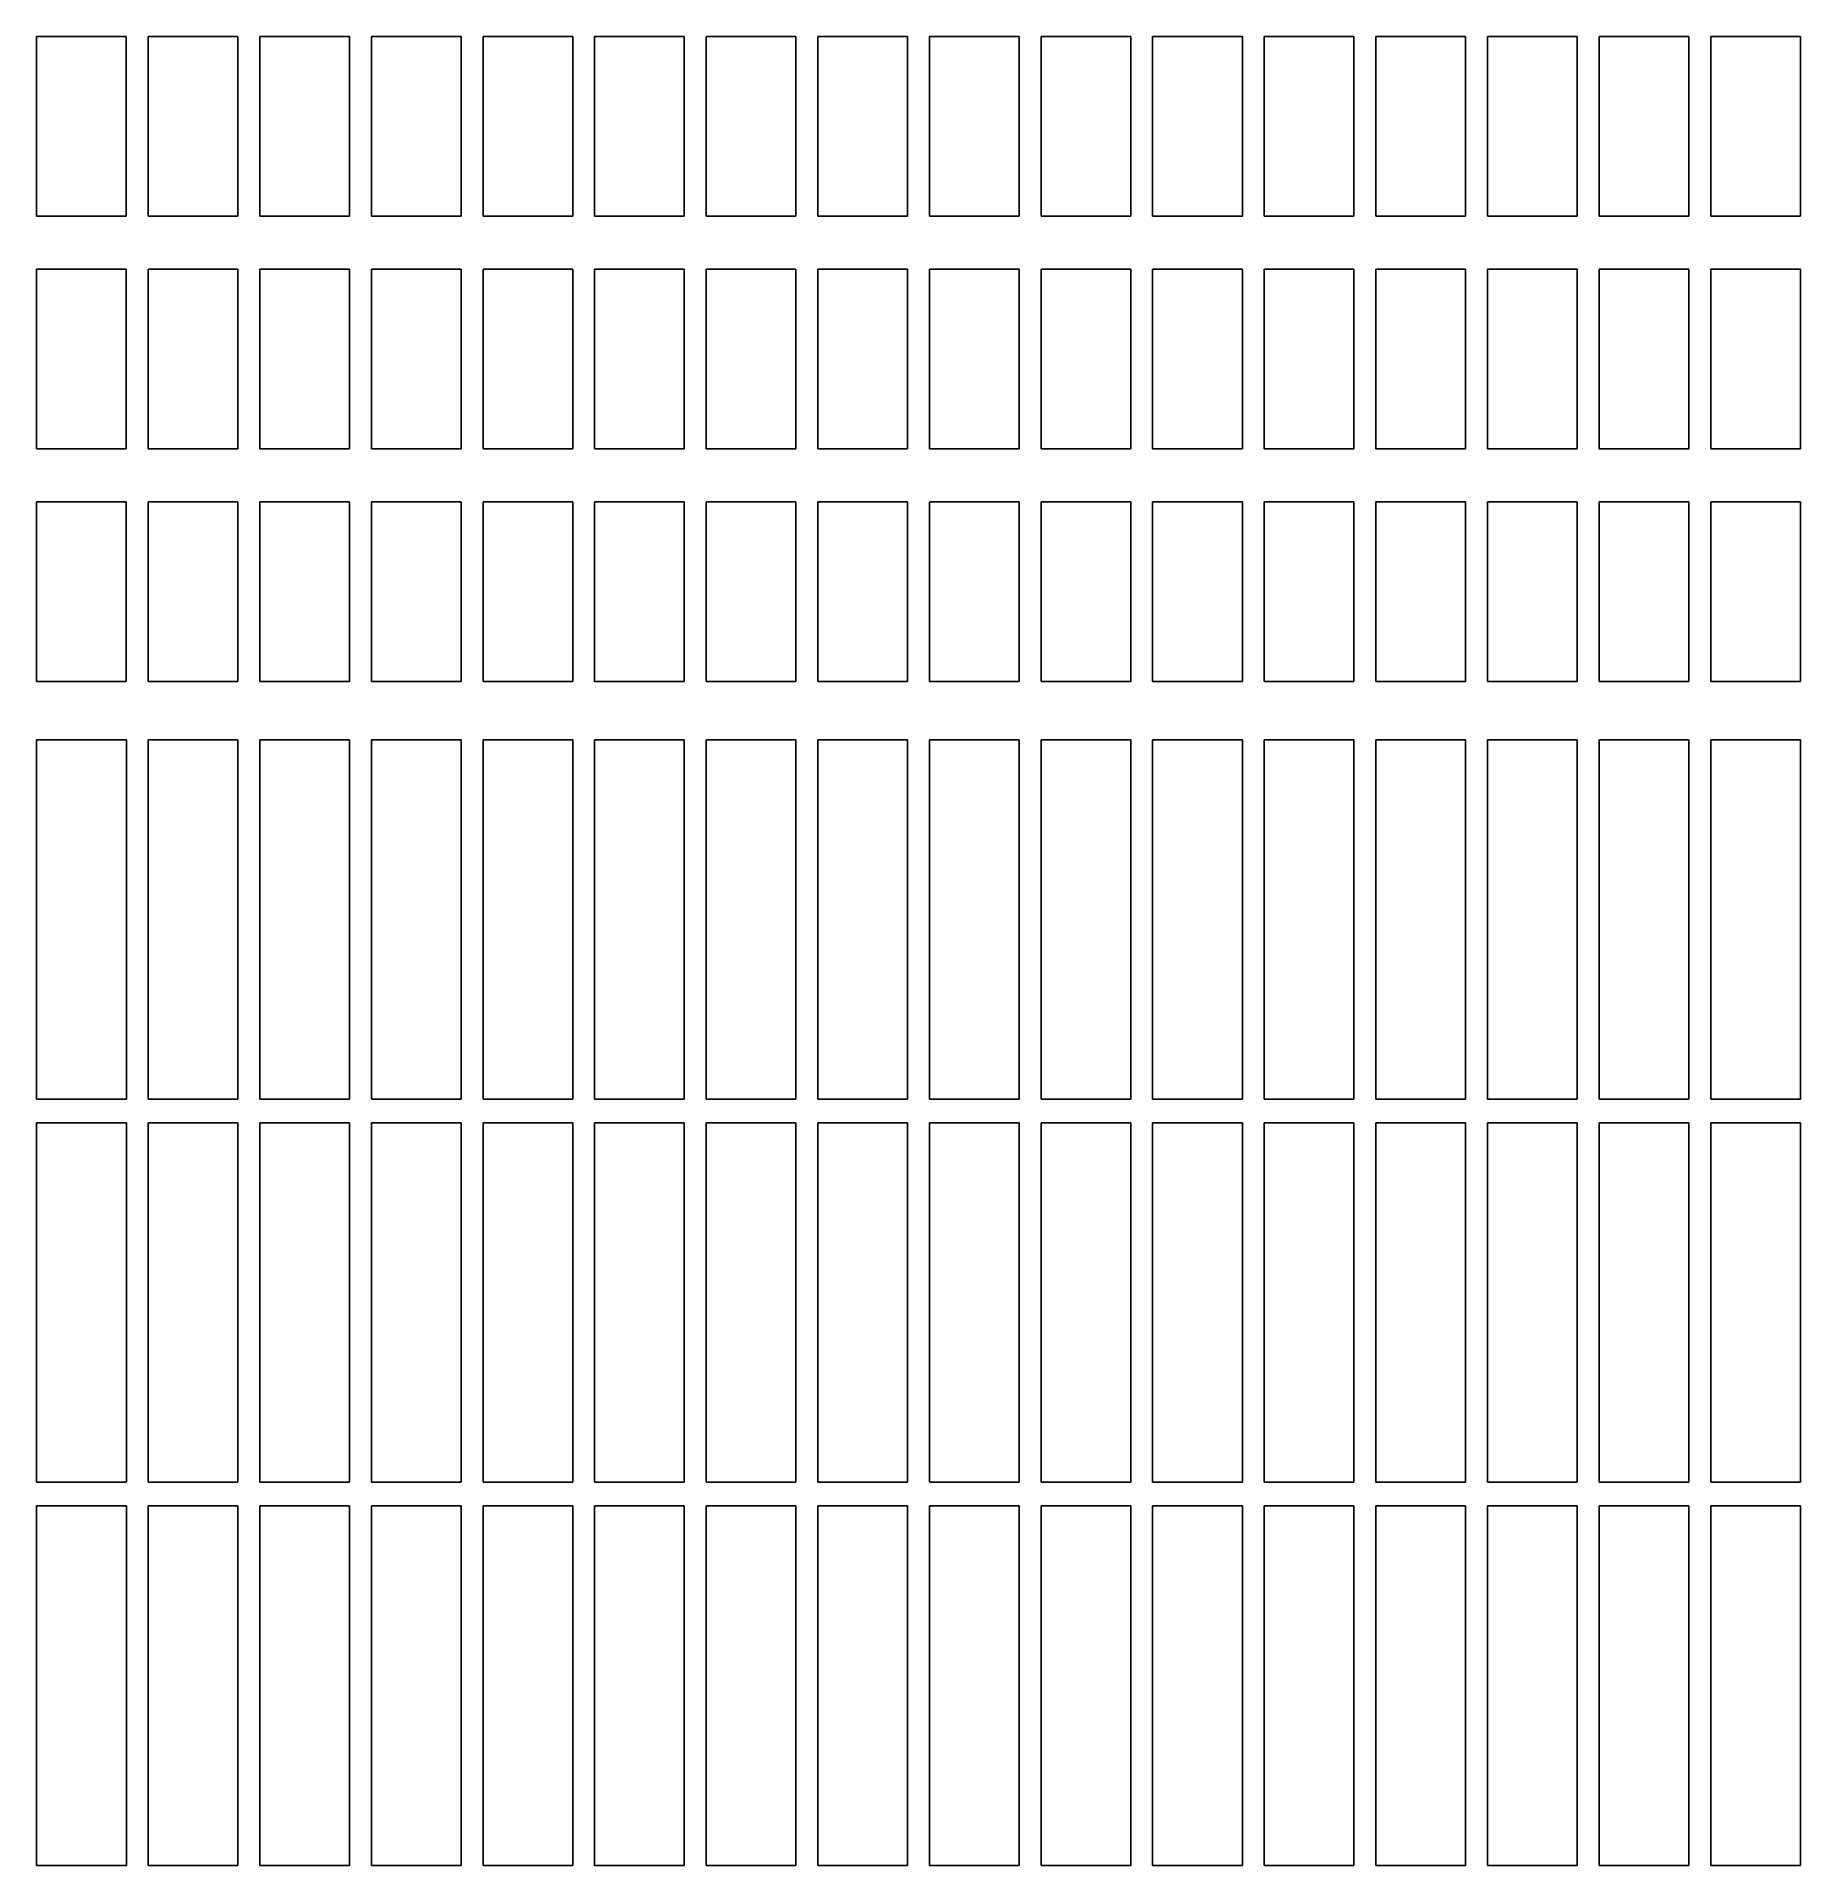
# Model space of a CAD drawing. Header units: millimetres. Extents: x 111.2 to 170, y -108.5 to -47.5.
import ezdxf

# ---------------------------------------------------------------- set-up
doc = ezdxf.new("R2010")
doc.units = ezdxf.units.MM
for name, color, linetype in [('rect1_3', 7, 'CONTINUOUS'), ('rect1_3_2', 7, 'CONTINUOUS'), ('rect1_3_2_7', 7, 'CONTINUOUS'), ('rect1_3_2_8', 7, 'CONTINUOUS'), ('rect1_3_2_8_0', 7, 'CONTINUOUS'), ('rect1_3_6', 7, 'CONTINUOUS'), ('rect1_5_2_1', 7, 'CONTINUOUS'), ('rect1_5_2_1_4', 7, 'CONTINUOUS'), ('rect1_5_2_1_4_2', 7, 'CONTINUOUS'), ('rect1_5_2_1_4_2_6', 7, 'CONTINUOUS'), ('rect1_5_2_1_4_6', 7, 'CONTINUOUS'), ('rect1_5_2_1_5', 7, 'CONTINUOUS'), ('rect1_5_2_2_1_4', 7, 'CONTINUOUS'), ('rect1_5_2_2_1_4_1', 7, 'CONTINUOUS'), ('rect1_5_2_2_1_4_6', 7, 'CONTINUOUS'), ('rect1_5_2_2_1_4_6_8', 7, 'CONTINUOUS'), ('rect1_5_2_2_1_4_6_8_9', 7, 'CONTINUOUS'), ('rect1_5_2_2_1_4_6_9', 7, 'CONTINUOUS'), ('rect1_5_2_2_1_7_6', 7, 'CONTINUOUS'), ('rect1_5_2_2_1_7_6_3', 7, 'CONTINUOUS'), ('rect1_5_2_2_1_7_6_3_2', 7, 'CONTINUOUS'), ('rect1_5_2_2_1_7_6_3_2_1', 7, 'CONTINUOUS'), ('rect1_5_2_2_1_7_6_3_8', 7, 'CONTINUOUS'), ('rect1_5_2_2_1_7_6_7', 7, 'CONTINUOUS'), ('rect1_5_2_2_6', 7, 'CONTINUOUS'), ('rect1_5_2_2_6_3', 7, 'CONTINUOUS'), ('rect1_5_2_2_6_3_4', 7, 'CONTINUOUS'), ('rect1_5_2_2_6_3_9', 7, 'CONTINUOUS'), ('rect1_5_2_2_6_3_9_6', 7, 'CONTINUOUS'), ('rect1_5_2_2_6_9', 7, 'CONTINUOUS'), ('rect1_5_2_7_06', 7, 'CONTINUOUS'), ('rect1_5_2_7_06_7', 7, 'CONTINUOUS'), ('rect1_5_2_7_06_7_5', 7, 'CONTINUOUS'), ('rect1_5_2_7_06_7_6', 7, 'CONTINUOUS'), ('rect1_5_2_7_06_7_6_3', 7, 'CONTINUOUS'), ('rect1_5_2_7_06_9', 7, 'CONTINUOUS'), ('rect1_5_2_7_0_1', 7, 'CONTINUOUS'), ('rect1_5_2_7_0_1_0', 7, 'CONTINUOUS'), ('rect1_5_2_7_0_1_0_5', 7, 'CONTINUOUS'), ('rect1_5_2_7_0_1_0_5_1', 7, 'CONTINUOUS'), ('rect1_5_2_7_0_1_0_8', 7, 'CONTINUOUS'), ('rect1_5_2_7_0_1_1', 7, 'CONTINUOUS'), ('rect1_5_2_7_0_2_7', 7, 'CONTINUOUS'), ('rect1_5_2_7_0_2_7_5', 7, 'CONTINUOUS'), ('rect1_5_2_7_0_2_7_8', 7, 'CONTINUOUS'), ('rect1_5_2_7_0_2_7_8_3', 7, 'CONTINUOUS'), ('rect1_5_2_7_0_2_7_8_7', 7, 'CONTINUOUS'), ('rect1_5_2_7_0_2_7_8_7_8', 7, 'CONTINUOUS'), ('rect1_5_2_7_0_2_8_9', 7, 'CONTINUOUS'), ('rect1_5_2_7_0_2_8_9_1', 7, 'CONTINUOUS'), ('rect1_5_2_7_0_2_8_9_1_7', 7, 'CONTINUOUS'), ('rect1_5_2_7_0_2_8_9_1_7_0', 7, 'CONTINUOUS'), ('rect1_5_2_7_0_2_8_9_1_8', 7, 'CONTINUOUS'), ('rect1_5_2_7_0_2_8_9_6', 7, 'CONTINUOUS'), ('rect1_5_6', 7, 'CONTINUOUS'), ('rect1_5_6_1', 7, 'CONTINUOUS'), ('rect1_5_6_5', 7, 'CONTINUOUS'), ('rect1_5_6_5_3', 7, 'CONTINUOUS'), ('rect1_5_6_5_9', 7, 'CONTINUOUS'), ('rect1_5_6_5_9_9', 7, 'CONTINUOUS'), ('rect1_5_9_0', 7, 'CONTINUOUS'), ('rect1_5_9_0_0', 7, 'CONTINUOUS'), ('rect1_5_9_0_4', 7, 'CONTINUOUS'), ('rect1_5_9_0_4_4', 7, 'CONTINUOUS'), ('rect1_5_9_0_4_4_5', 7, 'CONTINUOUS'), ('rect1_5_9_0_4_9', 7, 'CONTINUOUS'), ('rect1_5_9_6_4_5', 7, 'CONTINUOUS'), ('rect1_5_9_6_4_5_4', 7, 'CONTINUOUS'), ('rect1_5_9_6_4_5_4_0', 7, 'CONTINUOUS'), ('rect1_5_9_6_4_5_4_7', 7, 'CONTINUOUS'), ('rect1_5_9_6_4_5_4_7_8', 7, 'CONTINUOUS'), ('rect1_5_9_6_4_5_7', 7, 'CONTINUOUS'), ('rect1_5_9_6_5', 7, 'CONTINUOUS'), ('rect1_5_9_6_5_1', 7, 'CONTINUOUS'), ('rect1_5_9_6_5_8', 7, 'CONTINUOUS'), ('rect1_5_9_6_5_8_2', 7, 'CONTINUOUS'), ('rect1_5_9_6_5_8_4', 7, 'CONTINUOUS'), ('rect1_5_9_6_5_8_4_5', 7, 'CONTINUOUS'), ('rect1_7_32', 7, 'CONTINUOUS'), ('rect1_7_32_4', 7, 'CONTINUOUS'), ('rect1_7_32_49', 7, 'CONTINUOUS'), ('rect1_7_32_4_6', 7, 'CONTINUOUS'), ('rect1_7_32_4_63', 7, 'CONTINUOUS'), ('rect1_7_32_4_6_8', 7, 'CONTINUOUS'), ('rect1_7_3_5', 7, 'CONTINUOUS'), ('rect1_7_3_5_7', 7, 'CONTINUOUS'), ('rect1_7_3_5_77', 7, 'CONTINUOUS'), ('rect1_7_3_5_7_0', 7, 'CONTINUOUS'), ('rect1_7_3_5_7_0_1', 7, 'CONTINUOUS'), ('rect1_7_3_5_7_1', 7, 'CONTINUOUS'), ('rect1_7_3_9_6', 7, 'CONTINUOUS'), ('rect1_7_3_9_6_8', 7, 'CONTINUOUS'), ('rect1_7_3_9_6_8_1', 7, 'CONTINUOUS'), ('rect1_7_3_9_6_8_1_4', 7, 'CONTINUOUS'), ('rect1_7_3_9_6_8_9', 7, 'CONTINUOUS'), ('rect1_7_3_9_6_9', 7, 'CONTINUOUS')]:
    doc.layers.add(name, color=color, linetype=linetype)

msp = doc.modelspace()

# ---------------------------------------------------------------- linework, layer by layer
at = {"layer": 'rect1_3'}
for points in [[(133.546, -70.931), (136.538, -70.931)], [(133.546, -82.921), (133.546, -70.931)], [(136.538, -70.931), (136.538, -82.921)], [(136.538, -82.921), (133.546, -82.921)]]:
    msp.add_open_spline(points, degree=1, dxfattribs=at)
at = {"layer": 'rect1_3_2'}
for points in [[(133.546, -96.491), (136.538, -96.491)], [(133.546, -108.48), (133.546, -96.491)], [(136.538, -96.491), (136.538, -108.48)], [(136.538, -108.48), (133.546, -108.48)]]:
    msp.add_open_spline(points, degree=1, dxfattribs=at)
at = {"layer": 'rect1_3_2_7'}
for points in [[(133.545, -55.237), (136.538, -55.237)], [(133.545, -61.23), (133.545, -55.237)], [(136.538, -55.237), (136.538, -61.23)], [(136.538, -61.23), (133.545, -61.23)]]:
    msp.add_open_spline(points, degree=1, dxfattribs=at)
at = {"layer": 'rect1_3_2_8'}
for points in [[(133.546, -83.711), (136.538, -83.711)], [(133.546, -95.7), (133.546, -83.711)], [(136.538, -83.711), (136.538, -95.7)], [(136.538, -95.7), (133.546, -95.7)]]:
    msp.add_open_spline(points, degree=1, dxfattribs=at)
at = {"layer": 'rect1_3_2_8_0'}
for points in [[(133.545, -62.997), (136.538, -62.997)], [(133.545, -68.989), (133.545, -62.997)], [(136.538, -62.997), (136.538, -68.989)], [(136.538, -68.989), (133.545, -68.989)]]:
    msp.add_open_spline(points, degree=1, dxfattribs=at)
at = {"layer": 'rect1_3_6'}
for points in [[(133.545, -47.478), (136.538, -47.478)], [(133.545, -53.47), (133.545, -47.478)], [(136.538, -47.478), (136.538, -53.47)], [(136.538, -53.47), (133.545, -53.47)]]:
    msp.add_open_spline(points, degree=1, dxfattribs=at)
at = {"layer": 'rect1_5_2_1'}
for points in [[(129.823, -70.931), (132.815, -70.931)], [(129.823, -82.921), (129.823, -70.931)], [(132.815, -70.931), (132.815, -82.921)], [(132.815, -82.921), (129.823, -82.921)]]:
    msp.add_open_spline(points, degree=1, dxfattribs=at)
at = {"layer": 'rect1_5_2_1_4'}
for points in [[(129.823, -96.491), (132.815, -96.491)], [(129.823, -108.48), (129.823, -96.491)], [(132.815, -96.491), (132.815, -108.48)], [(132.815, -108.48), (129.823, -108.48)]]:
    msp.add_open_spline(points, degree=1, dxfattribs=at)
at = {"layer": 'rect1_5_2_1_4_2'}
for points in [[(129.823, -83.711), (132.815, -83.711)], [(129.823, -95.7), (129.823, -83.711)], [(132.815, -83.711), (132.815, -95.7)], [(132.815, -95.7), (129.823, -95.7)]]:
    msp.add_open_spline(points, degree=1, dxfattribs=at)
at = {"layer": 'rect1_5_2_1_4_2_6'}
for points in [[(129.823, -62.997), (132.815, -62.997)], [(129.823, -68.989), (129.823, -62.997)], [(132.815, -62.997), (132.815, -68.989)], [(132.815, -68.989), (129.823, -68.989)]]:
    msp.add_open_spline(points, degree=1, dxfattribs=at)
at = {"layer": 'rect1_5_2_1_4_6'}
for points in [[(129.823, -55.237), (132.815, -55.237)], [(129.823, -61.23), (129.823, -55.237)], [(132.815, -55.237), (132.815, -61.23)], [(132.815, -61.23), (129.823, -61.23)]]:
    msp.add_open_spline(points, degree=1, dxfattribs=at)
at = {"layer": 'rect1_5_2_1_5'}
for points in [[(129.823, -47.478), (132.815, -47.478)], [(129.823, -53.47), (129.823, -47.478)], [(132.815, -47.478), (132.815, -53.47)], [(132.815, -53.47), (129.823, -53.47)]]:
    msp.add_open_spline(points, degree=1, dxfattribs=at)
at = {"layer": 'rect1_5_2_2_1_4'}
for points in [[(114.934, -70.931), (117.926, -70.931)], [(114.934, -82.921), (114.934, -70.931)], [(117.926, -70.931), (117.926, -82.921)], [(117.926, -82.921), (114.934, -82.921)]]:
    msp.add_open_spline(points, degree=1, dxfattribs=at)
at = {"layer": 'rect1_5_2_2_1_4_1'}
for points in [[(114.933, -47.478), (117.925, -47.478)], [(114.933, -53.47), (114.933, -47.478)], [(117.925, -47.478), (117.925, -53.47)], [(117.925, -53.47), (114.933, -53.47)]]:
    msp.add_open_spline(points, degree=1, dxfattribs=at)
at = {"layer": 'rect1_5_2_2_1_4_6'}
for points in [[(114.934, -96.491), (117.926, -96.491)], [(114.934, -108.48), (114.934, -96.491)], [(117.926, -96.491), (117.926, -108.48)], [(117.926, -108.48), (114.934, -108.48)]]:
    msp.add_open_spline(points, degree=1, dxfattribs=at)
at = {"layer": 'rect1_5_2_2_1_4_6_8'}
for points in [[(114.934, -83.711), (117.926, -83.711)], [(114.934, -95.7), (114.934, -83.711)], [(117.926, -83.711), (117.926, -95.7)], [(117.926, -95.7), (114.934, -95.7)]]:
    msp.add_open_spline(points, degree=1, dxfattribs=at)
at = {"layer": 'rect1_5_2_2_1_4_6_8_9'}
for points in [[(114.933, -62.997), (117.925, -62.997)], [(114.933, -68.989), (114.933, -62.997)], [(117.925, -62.997), (117.925, -68.989)], [(117.925, -68.989), (114.933, -68.989)]]:
    msp.add_open_spline(points, degree=1, dxfattribs=at)
at = {"layer": 'rect1_5_2_2_1_4_6_9'}
for points in [[(114.933, -55.237), (117.925, -55.237)], [(114.933, -61.23), (114.933, -55.237)], [(117.925, -55.237), (117.925, -61.23)], [(117.925, -61.23), (114.933, -61.23)]]:
    msp.add_open_spline(points, degree=1, dxfattribs=at)
at = {"layer": 'rect1_5_2_2_1_7_6'}
for points in [[(159.602, -70.931), (162.594, -70.931)], [(159.602, -82.921), (159.602, -70.931)], [(162.594, -70.931), (162.594, -82.921)], [(162.594, -82.921), (159.602, -82.921)]]:
    msp.add_open_spline(points, degree=1, dxfattribs=at)
at = {"layer": 'rect1_5_2_2_1_7_6_3'}
for points in [[(159.602, -96.491), (162.594, -96.491)], [(159.602, -108.48), (159.602, -96.491)], [(162.594, -96.491), (162.594, -108.48)], [(162.594, -108.48), (159.602, -108.48)]]:
    msp.add_open_spline(points, degree=1, dxfattribs=at)
at = {"layer": 'rect1_5_2_2_1_7_6_3_2'}
for points in [[(159.602, -83.711), (162.594, -83.711)], [(159.602, -95.7), (159.602, -83.711)], [(162.594, -83.711), (162.594, -95.7)], [(162.594, -95.7), (159.602, -95.7)]]:
    msp.add_open_spline(points, degree=1, dxfattribs=at)
at = {"layer": 'rect1_5_2_2_1_7_6_3_2_1'}
for points in [[(159.603, -62.997), (162.595, -62.997)], [(159.603, -68.989), (159.603, -62.997)], [(162.595, -62.997), (162.595, -68.989)], [(162.595, -68.989), (159.603, -68.989)]]:
    msp.add_open_spline(points, degree=1, dxfattribs=at)
at = {"layer": 'rect1_5_2_2_1_7_6_3_8'}
for points in [[(159.603, -55.237), (162.595, -55.237)], [(159.603, -61.23), (159.603, -55.237)], [(162.595, -55.237), (162.595, -61.23)], [(162.595, -61.23), (159.603, -61.23)]]:
    msp.add_open_spline(points, degree=1, dxfattribs=at)
at = {"layer": 'rect1_5_2_2_1_7_6_7'}
for points in [[(159.603, -47.478), (162.595, -47.478)], [(159.603, -53.47), (159.603, -47.478)], [(162.595, -47.478), (162.595, -53.47)], [(162.595, -53.47), (159.603, -53.47)]]:
    msp.add_open_spline(points, degree=1, dxfattribs=at)
at = {"layer": 'rect1_5_2_2_6'}
for points in [[(144.713, -70.931), (147.705, -70.931)], [(144.713, -82.921), (144.713, -70.931)], [(147.705, -70.931), (147.705, -82.921)], [(147.705, -82.921), (144.713, -82.921)]]:
    msp.add_open_spline(points, degree=1, dxfattribs=at)
at = {"layer": 'rect1_5_2_2_6_3'}
for points in [[(144.713, -96.491), (147.705, -96.491)], [(144.713, -108.48), (144.713, -96.491)], [(147.705, -96.491), (147.705, -108.48)], [(147.705, -108.48), (144.713, -108.48)]]:
    msp.add_open_spline(points, degree=1, dxfattribs=at)
at = {"layer": 'rect1_5_2_2_6_3_4'}
for points in [[(144.713, -55.237), (147.705, -55.237)], [(144.713, -61.23), (144.713, -55.237)], [(147.705, -55.237), (147.705, -61.23)], [(147.705, -61.23), (144.713, -61.23)]]:
    msp.add_open_spline(points, degree=1, dxfattribs=at)
at = {"layer": 'rect1_5_2_2_6_3_9'}
for points in [[(144.713, -83.711), (147.705, -83.711)], [(144.713, -95.7), (144.713, -83.711)], [(147.705, -83.711), (147.705, -95.7)], [(147.705, -95.7), (144.713, -95.7)]]:
    msp.add_open_spline(points, degree=1, dxfattribs=at)
at = {"layer": 'rect1_5_2_2_6_3_9_6'}
for points in [[(144.713, -62.997), (147.705, -62.997)], [(144.713, -68.989), (144.713, -62.997)], [(147.705, -62.997), (147.705, -68.989)], [(147.705, -68.989), (144.713, -68.989)]]:
    msp.add_open_spline(points, degree=1, dxfattribs=at)
at = {"layer": 'rect1_5_2_2_6_9'}
for points in [[(144.713, -47.478), (147.705, -47.478)], [(144.713, -53.47), (144.713, -47.478)], [(147.705, -47.478), (147.705, -53.47)], [(147.705, -53.47), (144.713, -53.47)]]:
    msp.add_open_spline(points, degree=1, dxfattribs=at)
at = {"layer": 'rect1_5_2_7_06'}
for points in [[(126.101, -70.931), (129.093, -70.931)], [(126.101, -82.921), (126.101, -70.931)], [(129.093, -70.931), (129.093, -82.921)], [(129.093, -82.921), (126.101, -82.921)]]:
    msp.add_open_spline(points, degree=1, dxfattribs=at)
at = {"layer": 'rect1_5_2_7_06_7'}
for points in [[(126.101, -96.491), (129.093, -96.491)], [(126.101, -108.48), (126.101, -96.491)], [(129.093, -96.491), (129.093, -108.48)], [(129.093, -108.48), (126.101, -108.48)]]:
    msp.add_open_spline(points, degree=1, dxfattribs=at)
at = {"layer": 'rect1_5_2_7_06_7_5'}
for points in [[(126.1, -55.237), (129.093, -55.237)], [(126.1, -61.23), (126.1, -55.237)], [(129.093, -55.237), (129.093, -61.23)], [(129.093, -61.23), (126.1, -61.23)]]:
    msp.add_open_spline(points, degree=1, dxfattribs=at)
at = {"layer": 'rect1_5_2_7_06_7_6'}
for points in [[(126.101, -83.711), (129.093, -83.711)], [(126.101, -95.7), (126.101, -83.711)], [(129.093, -83.711), (129.093, -95.7)], [(129.093, -95.7), (126.101, -95.7)]]:
    msp.add_open_spline(points, degree=1, dxfattribs=at)
at = {"layer": 'rect1_5_2_7_06_7_6_3'}
for points in [[(126.1, -62.997), (129.093, -62.997)], [(126.1, -68.989), (126.1, -62.997)], [(129.093, -62.997), (129.093, -68.989)], [(129.093, -68.989), (126.1, -68.989)]]:
    msp.add_open_spline(points, degree=1, dxfattribs=at)
at = {"layer": 'rect1_5_2_7_06_9'}
for points in [[(126.1, -47.478), (129.093, -47.478)], [(126.1, -53.47), (126.1, -47.478)], [(129.093, -47.478), (129.093, -53.47)], [(129.093, -53.47), (126.1, -53.47)]]:
    msp.add_open_spline(points, degree=1, dxfattribs=at)
at = {"layer": 'rect1_5_2_7_0_1'}
for points in [[(140.99, -70.931), (143.983, -70.931)], [(140.99, -82.921), (140.99, -70.931)], [(143.983, -70.931), (143.983, -82.921)], [(143.983, -82.921), (140.99, -82.921)]]:
    msp.add_open_spline(points, degree=1, dxfattribs=at)
at = {"layer": 'rect1_5_2_7_0_1_0'}
for points in [[(140.99, -96.491), (143.983, -96.491)], [(140.99, -108.48), (140.99, -96.491)], [(143.983, -96.491), (143.983, -108.48)], [(143.983, -108.48), (140.99, -108.48)]]:
    msp.add_open_spline(points, degree=1, dxfattribs=at)
at = {"layer": 'rect1_5_2_7_0_1_0_5'}
for points in [[(140.99, -83.711), (143.983, -83.711)], [(140.99, -95.7), (140.99, -83.711)], [(143.983, -83.711), (143.983, -95.7)], [(143.983, -95.7), (140.99, -95.7)]]:
    msp.add_open_spline(points, degree=1, dxfattribs=at)
at = {"layer": 'rect1_5_2_7_0_1_0_5_1'}
for points in [[(140.99, -62.997), (143.983, -62.997)], [(140.99, -68.989), (140.99, -62.997)], [(143.983, -62.997), (143.983, -68.989)], [(143.983, -68.989), (140.99, -68.989)]]:
    msp.add_open_spline(points, degree=1, dxfattribs=at)
at = {"layer": 'rect1_5_2_7_0_1_0_8'}
for points in [[(140.99, -55.237), (143.983, -55.237)], [(140.99, -61.23), (140.99, -55.237)], [(143.983, -55.237), (143.983, -61.23)], [(143.983, -61.23), (140.99, -61.23)]]:
    msp.add_open_spline(points, degree=1, dxfattribs=at)
at = {"layer": 'rect1_5_2_7_0_1_1'}
for points in [[(140.99, -47.478), (143.983, -47.478)], [(140.99, -53.47), (140.99, -47.478)], [(143.983, -47.478), (143.983, -53.47)], [(143.983, -53.47), (140.99, -53.47)]]:
    msp.add_open_spline(points, degree=1, dxfattribs=at)
at = {"layer": 'rect1_5_2_7_0_2_7'}
for points in [[(111.212, -70.931), (114.204, -70.931)], [(111.212, -82.921), (111.212, -70.931)], [(114.204, -70.931), (114.204, -82.921)], [(114.204, -82.921), (111.212, -82.921)]]:
    msp.add_open_spline(points, degree=1, dxfattribs=at)
at = {"layer": 'rect1_5_2_7_0_2_7_5'}
for points in [[(111.21, -47.478), (114.202, -47.478)], [(111.21, -53.47), (111.21, -47.478)], [(114.202, -47.478), (114.202, -53.47)], [(114.202, -53.47), (111.21, -53.47)]]:
    msp.add_open_spline(points, degree=1, dxfattribs=at)
at = {"layer": 'rect1_5_2_7_0_2_7_8'}
for points in [[(111.212, -96.491), (114.204, -96.491)], [(111.212, -108.48), (111.212, -96.491)], [(114.204, -96.491), (114.204, -108.48)], [(114.204, -108.48), (111.212, -108.48)]]:
    msp.add_open_spline(points, degree=1, dxfattribs=at)
at = {"layer": 'rect1_5_2_7_0_2_7_8_3'}
for points in [[(111.21, -55.237), (114.202, -55.237)], [(111.21, -61.23), (111.21, -55.237)], [(114.202, -55.237), (114.202, -61.23)], [(114.202, -61.23), (111.21, -61.23)]]:
    msp.add_open_spline(points, degree=1, dxfattribs=at)
at = {"layer": 'rect1_5_2_7_0_2_7_8_7'}
for points in [[(111.212, -83.711), (114.204, -83.711)], [(111.212, -95.7), (111.212, -83.711)], [(114.204, -83.711), (114.204, -95.7)], [(114.204, -95.7), (111.212, -95.7)]]:
    msp.add_open_spline(points, degree=1, dxfattribs=at)
at = {"layer": 'rect1_5_2_7_0_2_7_8_7_8'}
for points in [[(111.21, -62.997), (114.202, -62.997)], [(111.21, -68.989), (111.21, -62.997)], [(114.202, -62.997), (114.202, -68.989)], [(114.202, -68.989), (111.21, -68.989)]]:
    msp.add_open_spline(points, degree=1, dxfattribs=at)
at = {"layer": 'rect1_5_2_7_0_2_8_9'}
for points in [[(155.88, -70.931), (158.872, -70.931)], [(155.88, -82.921), (155.88, -70.931)], [(158.872, -70.931), (158.872, -82.921)], [(158.872, -82.921), (155.88, -82.921)]]:
    msp.add_open_spline(points, degree=1, dxfattribs=at)
at = {"layer": 'rect1_5_2_7_0_2_8_9_1'}
for points in [[(155.88, -96.491), (158.872, -96.491)], [(155.88, -108.48), (155.88, -96.491)], [(158.872, -96.491), (158.872, -108.48)], [(158.872, -108.48), (155.88, -108.48)]]:
    msp.add_open_spline(points, degree=1, dxfattribs=at)
at = {"layer": 'rect1_5_2_7_0_2_8_9_1_7'}
for points in [[(155.88, -83.711), (158.872, -83.711)], [(155.88, -95.7), (155.88, -83.711)], [(158.872, -83.711), (158.872, -95.7)], [(158.872, -95.7), (155.88, -95.7)]]:
    msp.add_open_spline(points, degree=1, dxfattribs=at)
at = {"layer": 'rect1_5_2_7_0_2_8_9_1_7_0'}
for points in [[(155.881, -62.997), (158.873, -62.997)], [(155.881, -68.989), (155.881, -62.997)], [(158.873, -62.997), (158.873, -68.989)], [(158.873, -68.989), (155.881, -68.989)]]:
    msp.add_open_spline(points, degree=1, dxfattribs=at)
at = {"layer": 'rect1_5_2_7_0_2_8_9_1_8'}
for points in [[(155.881, -55.237), (158.873, -55.237)], [(155.881, -61.23), (155.881, -55.237)], [(158.873, -55.237), (158.873, -61.23)], [(158.873, -61.23), (155.881, -61.23)]]:
    msp.add_open_spline(points, degree=1, dxfattribs=at)
at = {"layer": 'rect1_5_2_7_0_2_8_9_6'}
for points in [[(155.881, -47.478), (158.873, -47.478)], [(155.881, -53.47), (155.881, -47.478)], [(158.873, -47.478), (158.873, -53.47)], [(158.873, -53.47), (155.881, -53.47)]]:
    msp.add_open_spline(points, degree=1, dxfattribs=at)
at = {"layer": 'rect1_5_6'}
for points in [[(137.268, -70.931), (140.26, -70.931)], [(137.268, -82.921), (137.268, -70.931)], [(140.26, -70.931), (140.26, -82.921)], [(140.26, -82.921), (137.268, -82.921)]]:
    msp.add_open_spline(points, degree=1, dxfattribs=at)
at = {"layer": 'rect1_5_6_1'}
for points in [[(137.268, -47.478), (140.26, -47.478)], [(137.268, -53.47), (137.268, -47.478)], [(140.26, -47.478), (140.26, -53.47)], [(140.26, -53.47), (137.268, -53.47)]]:
    msp.add_open_spline(points, degree=1, dxfattribs=at)
at = {"layer": 'rect1_5_6_5'}
for points in [[(137.268, -96.491), (140.26, -96.491)], [(137.268, -108.48), (137.268, -96.491)], [(140.26, -96.491), (140.26, -108.48)], [(140.26, -108.48), (137.268, -108.48)]]:
    msp.add_open_spline(points, degree=1, dxfattribs=at)
at = {"layer": 'rect1_5_6_5_3'}
for points in [[(137.268, -55.237), (140.26, -55.237)], [(137.268, -61.23), (137.268, -55.237)], [(140.26, -55.237), (140.26, -61.23)], [(140.26, -61.23), (137.268, -61.23)]]:
    msp.add_open_spline(points, degree=1, dxfattribs=at)
at = {"layer": 'rect1_5_6_5_9'}
for points in [[(137.268, -83.711), (140.26, -83.711)], [(137.268, -95.7), (137.268, -83.711)], [(140.26, -83.711), (140.26, -95.7)], [(140.26, -95.7), (137.268, -95.7)]]:
    msp.add_open_spline(points, degree=1, dxfattribs=at)
at = {"layer": 'rect1_5_6_5_9_9'}
for points in [[(137.268, -62.997), (140.26, -62.997)], [(137.268, -68.989), (137.268, -62.997)], [(140.26, -62.997), (140.26, -68.989)], [(140.26, -68.989), (137.268, -68.989)]]:
    msp.add_open_spline(points, degree=1, dxfattribs=at)
at = {"layer": 'rect1_5_9_0'}
for points in [[(152.157, -70.931), (155.149, -70.931)], [(152.157, -82.921), (152.157, -70.931)], [(155.149, -70.931), (155.149, -82.921)], [(155.149, -82.921), (152.157, -82.921)]]:
    msp.add_open_spline(points, degree=1, dxfattribs=at)
at = {"layer": 'rect1_5_9_0_0'}
for points in [[(152.158, -47.478), (155.15, -47.478)], [(152.158, -53.47), (152.158, -47.478)], [(155.15, -47.478), (155.15, -53.47)], [(155.15, -53.47), (152.158, -53.47)]]:
    msp.add_open_spline(points, degree=1, dxfattribs=at)
at = {"layer": 'rect1_5_9_0_4'}
for points in [[(152.157, -96.491), (155.149, -96.491)], [(152.157, -108.48), (152.157, -96.491)], [(155.149, -96.491), (155.149, -108.48)], [(155.149, -108.48), (152.157, -108.48)]]:
    msp.add_open_spline(points, degree=1, dxfattribs=at)
at = {"layer": 'rect1_5_9_0_4_4'}
for points in [[(152.157, -83.711), (155.149, -83.711)], [(152.157, -95.7), (152.157, -83.711)], [(155.149, -83.711), (155.149, -95.7)], [(155.149, -95.7), (152.157, -95.7)]]:
    msp.add_open_spline(points, degree=1, dxfattribs=at)
at = {"layer": 'rect1_5_9_0_4_4_5'}
for points in [[(152.158, -62.997), (155.15, -62.997)], [(152.158, -68.989), (152.158, -62.997)], [(155.15, -62.997), (155.15, -68.989)], [(155.15, -68.989), (152.158, -68.989)]]:
    msp.add_open_spline(points, degree=1, dxfattribs=at)
at = {"layer": 'rect1_5_9_0_4_9'}
for points in [[(152.158, -55.237), (155.15, -55.237)], [(152.158, -61.23), (152.158, -55.237)], [(155.15, -55.237), (155.15, -61.23)], [(155.15, -61.23), (152.158, -61.23)]]:
    msp.add_open_spline(points, degree=1, dxfattribs=at)
at = {"layer": 'rect1_5_9_6_4_5'}
for points in [[(167.047, -70.931), (170.039, -70.931)], [(167.047, -82.921), (167.047, -70.931)], [(170.039, -70.931), (170.039, -82.921)], [(170.039, -82.921), (167.047, -82.921)]]:
    msp.add_open_spline(points, degree=1, dxfattribs=at)
at = {"layer": 'rect1_5_9_6_4_5_4'}
for points in [[(167.047, -96.491), (170.039, -96.491)], [(167.047, -108.48), (167.047, -96.491)], [(170.039, -96.491), (170.039, -108.48)], [(170.039, -108.48), (167.047, -108.48)]]:
    msp.add_open_spline(points, degree=1, dxfattribs=at)
at = {"layer": 'rect1_5_9_6_4_5_4_0'}
for points in [[(167.048, -55.237), (170.04, -55.237)], [(167.048, -61.23), (167.048, -55.237)], [(170.04, -55.237), (170.04, -61.23)], [(170.04, -61.23), (167.048, -61.23)]]:
    msp.add_open_spline(points, degree=1, dxfattribs=at)
at = {"layer": 'rect1_5_9_6_4_5_4_7'}
for points in [[(167.047, -83.711), (170.039, -83.711)], [(167.047, -95.7), (167.047, -83.711)], [(170.039, -83.711), (170.039, -95.7)], [(170.039, -95.7), (167.047, -95.7)]]:
    msp.add_open_spline(points, degree=1, dxfattribs=at)
at = {"layer": 'rect1_5_9_6_4_5_4_7_8'}
for points in [[(167.048, -62.997), (170.04, -62.997)], [(167.048, -68.989), (167.048, -62.997)], [(170.04, -62.997), (170.04, -68.989)], [(170.04, -68.989), (167.048, -68.989)]]:
    msp.add_open_spline(points, degree=1, dxfattribs=at)
at = {"layer": 'rect1_5_9_6_4_5_7'}
for points in [[(167.048, -47.478), (170.04, -47.478)], [(167.048, -53.47), (167.048, -47.478)], [(170.04, -47.478), (170.04, -53.47)], [(170.04, -53.47), (167.048, -53.47)]]:
    msp.add_open_spline(points, degree=1, dxfattribs=at)
at = {"layer": 'rect1_5_9_6_5'}
for points in [[(122.379, -70.931), (125.371, -70.931)], [(122.379, -82.921), (122.379, -70.931)], [(125.371, -70.931), (125.371, -82.921)], [(125.371, -82.921), (122.379, -82.921)]]:
    msp.add_open_spline(points, degree=1, dxfattribs=at)
at = {"layer": 'rect1_5_9_6_5_1'}
for points in [[(122.378, -47.478), (125.37, -47.478)], [(122.378, -53.47), (122.378, -47.478)], [(125.37, -47.478), (125.37, -53.47)], [(125.37, -53.47), (122.378, -53.47)]]:
    msp.add_open_spline(points, degree=1, dxfattribs=at)
at = {"layer": 'rect1_5_9_6_5_8'}
for points in [[(122.379, -96.491), (125.371, -96.491)], [(122.379, -108.48), (122.379, -96.491)], [(125.371, -96.491), (125.371, -108.48)], [(125.371, -108.48), (122.379, -108.48)]]:
    msp.add_open_spline(points, degree=1, dxfattribs=at)
at = {"layer": 'rect1_5_9_6_5_8_2'}
for points in [[(122.378, -55.237), (125.37, -55.237)], [(122.378, -61.23), (122.378, -55.237)], [(125.37, -55.237), (125.37, -61.23)], [(125.37, -61.23), (122.378, -61.23)]]:
    msp.add_open_spline(points, degree=1, dxfattribs=at)
at = {"layer": 'rect1_5_9_6_5_8_4'}
for points in [[(122.379, -83.711), (125.371, -83.711)], [(122.379, -95.7), (122.379, -83.711)], [(125.371, -83.711), (125.371, -95.7)], [(125.371, -95.7), (122.379, -95.7)]]:
    msp.add_open_spline(points, degree=1, dxfattribs=at)
at = {"layer": 'rect1_5_9_6_5_8_4_5'}
for points in [[(122.378, -62.997), (125.37, -62.997)], [(122.378, -68.989), (122.378, -62.997)], [(125.37, -62.997), (125.37, -68.989)], [(125.37, -68.989), (122.378, -68.989)]]:
    msp.add_open_spline(points, degree=1, dxfattribs=at)
at = {"layer": 'rect1_7_32'}
for points in [[(148.435, -70.931), (151.427, -70.931)], [(148.435, -82.921), (148.435, -70.931)], [(151.427, -70.931), (151.427, -82.921)], [(151.427, -82.921), (148.435, -82.921)]]:
    msp.add_open_spline(points, degree=1, dxfattribs=at)
at = {"layer": 'rect1_7_32_4'}
for points in [[(148.435, -96.491), (151.427, -96.491)], [(148.435, -108.48), (148.435, -96.491)], [(151.427, -96.491), (151.427, -108.48)], [(151.427, -108.48), (148.435, -108.48)]]:
    msp.add_open_spline(points, degree=1, dxfattribs=at)
at = {"layer": 'rect1_7_32_49'}
for points in [[(148.435, -47.478), (151.428, -47.478)], [(148.435, -53.47), (148.435, -47.478)], [(151.428, -47.478), (151.428, -53.47)], [(151.428, -53.47), (148.435, -53.47)]]:
    msp.add_open_spline(points, degree=1, dxfattribs=at)
at = {"layer": 'rect1_7_32_4_6'}
for points in [[(148.435, -83.711), (151.427, -83.711)], [(148.435, -95.7), (148.435, -83.711)], [(151.427, -83.711), (151.427, -95.7)], [(151.427, -95.7), (148.435, -95.7)]]:
    msp.add_open_spline(points, degree=1, dxfattribs=at)
at = {"layer": 'rect1_7_32_4_63'}
for points in [[(148.435, -55.237), (151.428, -55.237)], [(148.435, -61.23), (148.435, -55.237)], [(151.428, -55.237), (151.428, -61.23)], [(151.428, -61.23), (148.435, -61.23)]]:
    msp.add_open_spline(points, degree=1, dxfattribs=at)
at = {"layer": 'rect1_7_32_4_6_8'}
for points in [[(148.435, -62.997), (151.428, -62.997)], [(148.435, -68.989), (148.435, -62.997)], [(151.428, -62.997), (151.428, -68.989)], [(151.428, -68.989), (148.435, -68.989)]]:
    msp.add_open_spline(points, degree=1, dxfattribs=at)
at = {"layer": 'rect1_7_3_5'}
for points in [[(118.656, -70.931), (121.649, -70.931)], [(118.656, -82.921), (118.656, -70.931)], [(121.649, -70.931), (121.649, -82.921)], [(121.649, -82.921), (118.656, -82.921)]]:
    msp.add_open_spline(points, degree=1, dxfattribs=at)
at = {"layer": 'rect1_7_3_5_7'}
for points in [[(118.656, -96.491), (121.649, -96.491)], [(118.656, -108.48), (118.656, -96.491)], [(121.649, -96.491), (121.649, -108.48)], [(121.649, -108.48), (118.656, -108.48)]]:
    msp.add_open_spline(points, degree=1, dxfattribs=at)
at = {"layer": 'rect1_7_3_5_77'}
for points in [[(118.655, -47.478), (121.647, -47.478)], [(118.655, -53.47), (118.655, -47.478)], [(121.647, -47.478), (121.647, -53.47)], [(121.647, -53.47), (118.655, -53.47)]]:
    msp.add_open_spline(points, degree=1, dxfattribs=at)
at = {"layer": 'rect1_7_3_5_7_0'}
for points in [[(118.656, -83.711), (121.649, -83.711)], [(118.656, -95.7), (118.656, -83.711)], [(121.649, -83.711), (121.649, -95.7)], [(121.649, -95.7), (118.656, -95.7)]]:
    msp.add_open_spline(points, degree=1, dxfattribs=at)
at = {"layer": 'rect1_7_3_5_7_0_1'}
for points in [[(118.655, -62.997), (121.647, -62.997)], [(118.655, -68.989), (118.655, -62.997)], [(121.647, -62.997), (121.647, -68.989)], [(121.647, -68.989), (118.655, -68.989)]]:
    msp.add_open_spline(points, degree=1, dxfattribs=at)
at = {"layer": 'rect1_7_3_5_7_1'}
for points in [[(118.655, -55.237), (121.647, -55.237)], [(118.655, -61.23), (118.655, -55.237)], [(121.647, -55.237), (121.647, -61.23)], [(121.647, -61.23), (118.655, -61.23)]]:
    msp.add_open_spline(points, degree=1, dxfattribs=at)
at = {"layer": 'rect1_7_3_9_6'}
for points in [[(163.324, -70.931), (166.316, -70.931)], [(163.324, -82.921), (163.324, -70.931)], [(166.316, -70.931), (166.316, -82.921)], [(166.316, -82.921), (163.324, -82.921)]]:
    msp.add_open_spline(points, degree=1, dxfattribs=at)
at = {"layer": 'rect1_7_3_9_6_8'}
for points in [[(163.324, -96.491), (166.316, -96.491)], [(163.324, -108.48), (163.324, -96.491)], [(166.316, -96.491), (166.316, -108.48)], [(166.316, -108.48), (163.324, -108.48)]]:
    msp.add_open_spline(points, degree=1, dxfattribs=at)
at = {"layer": 'rect1_7_3_9_6_8_1'}
for points in [[(163.324, -83.711), (166.316, -83.711)], [(163.324, -95.7), (163.324, -83.711)], [(166.316, -83.711), (166.316, -95.7)], [(166.316, -95.7), (163.324, -95.7)]]:
    msp.add_open_spline(points, degree=1, dxfattribs=at)
at = {"layer": 'rect1_7_3_9_6_8_1_4'}
for points in [[(163.326, -62.997), (166.318, -62.997)], [(163.326, -68.989), (163.326, -62.997)], [(166.318, -62.997), (166.318, -68.989)], [(166.318, -68.989), (163.326, -68.989)]]:
    msp.add_open_spline(points, degree=1, dxfattribs=at)
at = {"layer": 'rect1_7_3_9_6_8_9'}
for points in [[(163.326, -55.237), (166.318, -55.237)], [(163.326, -61.23), (163.326, -55.237)], [(166.318, -55.237), (166.318, -61.23)], [(166.318, -61.23), (163.326, -61.23)]]:
    msp.add_open_spline(points, degree=1, dxfattribs=at)
at = {"layer": 'rect1_7_3_9_6_9'}
for points in [[(163.326, -47.478), (166.318, -47.478)], [(163.326, -53.47), (163.326, -47.478)], [(166.318, -47.478), (166.318, -53.47)], [(166.318, -53.47), (163.326, -53.47)]]:
    msp.add_open_spline(points, degree=1, dxfattribs=at)

doc.saveas('drawing.dxf')
